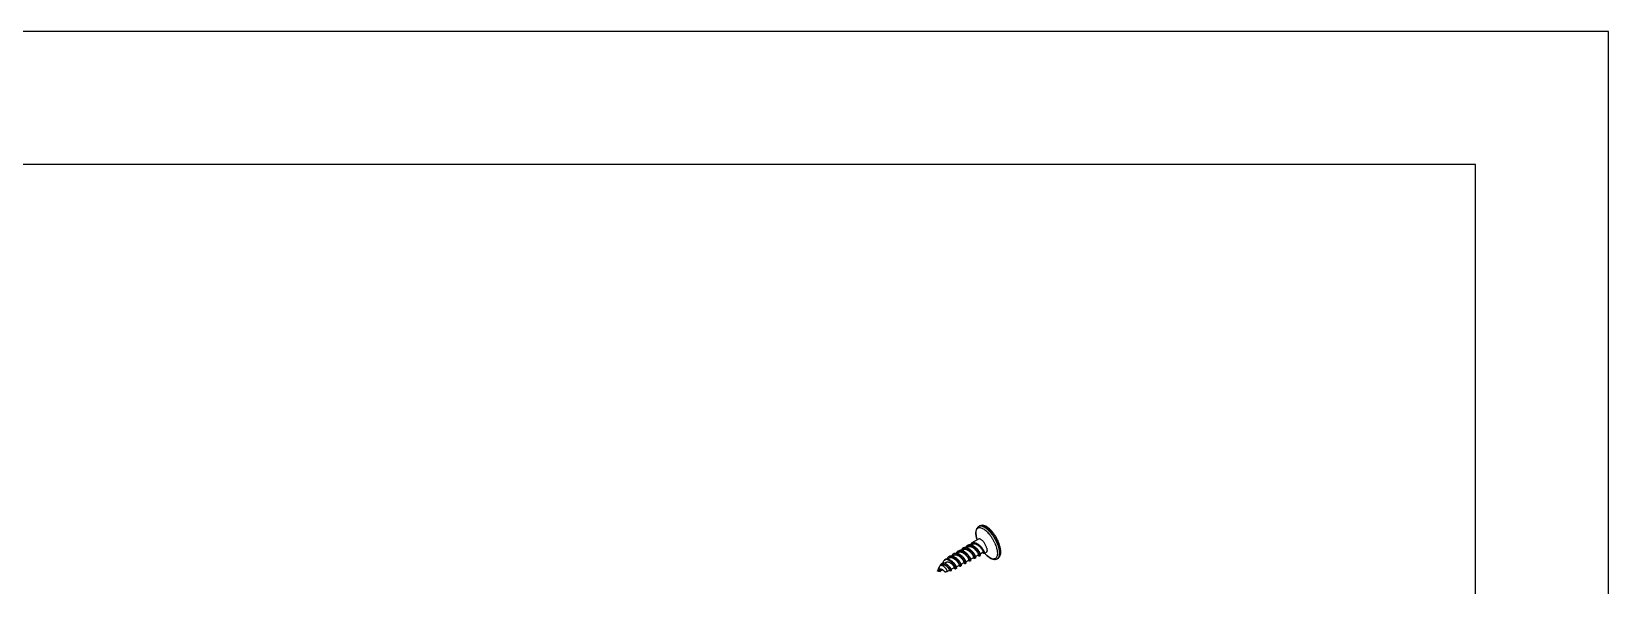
# Model space of a CAD drawing. Header units: millimetres. Extents: x 2693 to 3287, y 268 to 688.
# Drawn here: x 3050 to 3287.1, y 604.5 to 687.8 of the extents above; entities that cross this region are included whole.
import ezdxf

# ---------------------------------------------------------------- set-up
doc = ezdxf.new("R2010")
doc.units = ezdxf.units.MM
doc.layers.add('02___PRT_ALL_AXES', color=7, linetype='Continuous')

msp = doc.modelspace()

# ---------------------------------------------------------------- linework, layer by layer
at = {"color": 7, "linetype": 'Continuous'}
for p, q in [((3190.079, 609.873), (3189.907, 609.775)), ((3190.775, 610.303), (3190.597, 610.203)), ((3190.833, 610.553), (3190.847, 610.555)), ((3191.487, 610.706), (3191.317, 610.61)), ((3191.487, 609.575), (3191.468, 609.597)), ((3192.087, 611.658), (3192.064, 611.751)), ((3192.064, 611.751), (3192.087, 611.658)), ((3192.201, 609.976), (3192.18, 610)), ((3192.64, 609.27), (3193.091, 609.525)), ((3195.528, 610.1), (3195.555, 609.977)), ((3186.55, 607.431), (3186.512, 607.375)), ((3186.55, 607.43), (3186.591, 607.514)), ((3186.772, 607.576), (3186.625, 607.493)), ((3187.01, 607.737), (3187.049, 607.733)), ((3187.484, 607.979), (3187.271, 607.858)), ((3187.958, 608.636), (3187.74, 608.513)), ((3187.802, 607.538), (3187.788, 607.551)), ((3188.024, 608.916), (3187.992, 608.901)), ((3188.275, 606.961), (3188.744, 607.226)), ((3188.67, 609.039), (3188.494, 608.94)), ((3188.591, 607.978), (3188.608, 607.96)), ((3188.687, 607.194), (3188.736, 607.129)), ((3188.736, 607.129), (3188.705, 607.204)), ((3189.039, 607.305), (3189.499, 607.566)), ((3189.367, 609.47), (3189.185, 609.367)), ((3189.304, 608.381), (3189.323, 608.359)), ((3189.751, 607.708), (3190.211, 607.969)), ((3190.029, 608.787), (3190.048, 608.766)), ((3190.483, 608.086), (3190.939, 608.344)), ((3190.762, 609.167), (3190.742, 609.19)), ((3191.195, 608.489), (3191.651, 608.747)), ((3191.928, 608.867), (3192.379, 609.122)), ((3192.31, 609.076), (3191.964, 608.887)), ((3192.31, 609.076), (3192.308, 609.082)), ((3193.027, 609.467), (3192.643, 609.257)), ((3193.027, 609.467), (3193.02, 609.485)), ((3193.635, 609.03), (3193.499, 609.162)), ((3193.771, 608.911), (3193.635, 609.03)), ((3193.9, 608.811), (3193.771, 608.911)), ((3194.072, 608.695), (3193.9, 608.811)), ((3194.127, 608.663), (3194.072, 608.695)), ((3186.228, 606.695), (3186.233, 606.709)), ((3186.228, 606.695), (3186.243, 606.705)), ((3186.241, 606.693), (3186.228, 606.695)), ((3186.343, 606.668), (3186.241, 606.693)), ((3186.566, 606.888), (3186.243, 606.705)), ((3186.357, 606.665), (3186.343, 606.668)), ((3186.615, 606.912), (3186.566, 606.888)), ((3186.632, 606.685), (3186.963, 606.872)), ((3186.929, 606.889), (3187.017, 606.844)), ((3187.282, 606.613), (3187.299, 606.591)), ((3187.679, 606.625), (3187.684, 606.627)), ((3187.684, 606.627), (3188.032, 606.823)), ((3188.28, 606.931), (3188.272, 606.976)), ((3188.774, 607.086), (3188.736, 607.129)), ((3189.067, 607.1), (3189.027, 607.071)), ((3189.067, 607.1), (3189.052, 607.085))]:
    msp.add_line(p, q, dxfattribs=at)
for points in [[(3287.121, 267.843), (3287.121, 687.843), (2693.121, 687.843), (2693.121, 267.843)], [(2713.121, 287.843), (3267.121, 287.843), (3267.121, 667.843), (2713.121, 667.843)]]:
    msp.add_lwpolyline(points, close=True)
for points in [[(3189.039, 607.305), (3189.036, 607.318), (3189.028, 607.349)], [(3189.751, 607.708), (3189.748, 607.719), (3189.74, 607.752)], [(3186.615, 606.912), (3186.664, 606.927), (3186.748, 606.934), (3186.838, 606.921), (3186.929, 606.889)], [(3186.648, 606.64), (3186.655, 606.672), (3186.664, 606.703)], [(3187.017, 606.844), (3187.099, 606.79), (3187.17, 606.732), (3187.226, 606.678), (3187.265, 606.635), (3187.287, 606.607)], [(3188.3, 606.836), (3188.292, 606.873), (3188.28, 606.931)]]:
    msp.add_lwpolyline(points, dxfattribs=at)
for points, start_tangent, end_tangent in [([(3192.428, 613.42), (3192.278, 613.309), (3192.152, 613.153), (3192.055, 612.947), (3191.995, 612.691), (3191.978, 612.399), (3192.002, 612.084), (3192.063, 611.753)], (-0.8703267, -0.4924748), (0.2263882, -0.9740372)), ([(3192.063, 611.753), (3192.003, 612.083), (3191.981, 612.385), (3192, 612.65), (3192.057, 612.87), (3192.153, 613.042), (3192.284, 613.159), (3192.448, 613.221), (3192.64, 613.224), (3192.855, 613.169), (3193.089, 613.057), (3193.335, 612.892), (3193.588, 612.676), (3193.841, 612.416), (3194.088, 612.118), (3194.323, 611.789), (3194.54, 611.437), (3194.734, 611.071), (3194.9, 610.7), (3195.034, 610.333), (3195.133, 609.98)], (-0.2259194, 0.974146), (0.2263882, -0.9740372)), ([(3192.428, 613.42), (3192.527, 613.463)], (0.8708824, 0.4914914), (0.9558739, 0.2937772)), ([(3195.646, 610.268), (3195.541, 610.643), (3195.4, 611.025), (3195.226, 611.405), (3195.025, 611.778), (3194.8, 612.135), (3194.555, 612.468), (3194.295, 612.771), (3194.024, 613.037), (3193.745, 613.259), (3193.463, 613.429), (3193.187, 613.535), (3192.934, 613.573), (3192.715, 613.55), (3192.524, 613.475)], (-0.2263882, 0.9740372), (-0.8703267, -0.4924748)), ([(3192.524, 613.475), (3192.623, 613.517), (3192.635, 613.521)], (0.8708824, 0.4914914), (0.9628953, 0.2698751)), ([(3192.527, 613.463), (3192.711, 613.487), (3192.919, 613.455), (3193.147, 613.368), (3193.39, 613.228)], (0.9558739, 0.2937772), (0.8315829, -0.5554007)), ([(3192.635, 613.521), (3192.807, 613.542), (3193.015, 613.51), (3193.244, 613.423), (3193.486, 613.283), (3193.739, 613.092), (3193.995, 612.856), (3194.248, 612.579), (3194.494, 612.268), (3194.727, 611.929), (3194.942, 611.57), (3195.133, 611.2), (3195.297, 610.826), (3195.43, 610.456), (3195.528, 610.1)], (0.9628953, 0.2698751), (0.2263882, -0.9740372)), ([(3193.39, 613.228), (3193.642, 613.038), (3193.898, 612.801), (3194.152, 612.525), (3194.398, 612.213), (3194.631, 611.875), (3194.845, 611.516), (3195.037, 611.145), (3195.2, 610.771), (3195.333, 610.402), (3195.432, 610.045)], (0.8315829, -0.5554007), (0.2263882, -0.9740372)), ([(3189.055, 609.391), (3189.098, 609.476), (3189.189, 609.593), (3189.28, 609.663)], (0.3889542, 0.9212571), (0.8601659, 0.5100143)), ([(3189.28, 609.663), (3189.302, 609.675), (3189.436, 609.721), (3189.586, 609.73), (3189.749, 609.702), (3189.92, 609.64), (3190.095, 609.546), (3190.267, 609.426), (3190.433, 609.284), (3190.588, 609.128), (3190.728, 608.963), (3190.848, 608.799), (3190.945, 608.641)], (0.8601659, 0.5100143), (0.4921512, -0.8705097)), ([(3190.938, 608.346), (3190.946, 608.352), (3190.946, 608.395), (3190.923, 608.468), (3190.876, 608.567), (3190.805, 608.686), (3190.712, 608.818), (3190.597, 608.956), (3190.465, 609.094), (3190.319, 609.223), (3190.163, 609.336), (3190.003, 609.428), (3189.842, 609.493), (3189.688, 609.526), (3189.543, 609.527), (3189.412, 609.492), (3189.367, 609.47)], (0.8946562, 0.4467552), (-0.8700678, -0.492932)), ([(3190.742, 609.19), (3190.726, 609.208), (3190.572, 609.363), (3190.407, 609.504), (3190.233, 609.626), (3190.056, 609.721), (3189.886, 609.783), (3189.725, 609.811), (3189.573, 609.802), (3189.438, 609.756), (3189.416, 609.743)], (-0.6689062, 0.7433468), (-0.8600181, -0.5102635)), ([(3189.76, 609.806), (3189.804, 609.893), (3189.894, 610.01), (3189.986, 610.081)], (0.3862451, 0.9223962), (0.8600108, 0.5102758)), ([(3189.986, 610.081), (3190.007, 610.093), (3190.143, 610.14), (3190.297, 610.148), (3190.46, 610.119), (3190.632, 610.056), (3190.809, 609.96), (3190.986, 609.836), (3191.152, 609.694), (3191.307, 609.536), (3191.449, 609.368), (3191.571, 609.199), (3191.669, 609.039)], (0.8600108, 0.5102758), (0.4884734, -0.8725788)), ([(3191.651, 608.747), (3191.653, 608.748), (3191.661, 608.778), (3191.647, 608.84), (3191.61, 608.928), (3191.55, 609.038), (3191.466, 609.164), (3191.361, 609.299), (3191.238, 609.436), (3191.099, 609.568), (3190.949, 609.688), (3190.792, 609.79), (3190.632, 609.867), (3190.476, 609.917), (3190.327, 609.934), (3190.19, 609.918), (3190.079, 609.873)], (0.9260205, 0.3774732), (-0.8705952, -0.492)), ([(3191.468, 609.597), (3191.449, 609.617), (3191.294, 609.775), (3191.127, 609.919), (3190.95, 610.043), (3190.772, 610.139), (3190.6, 610.202), (3190.437, 610.231), (3190.283, 610.222), (3190.147, 610.175), (3190.126, 610.163)], (-0.6655899, 0.7463177), (-0.8600149, -0.5102689)), ([(3190.464, 610.227), (3190.504, 610.306), (3190.595, 610.424), (3190.688, 610.496)], (0.3951618, 0.9186116), (0.8600313, 0.5102414)), ([(3190.688, 610.496), (3190.709, 610.508), (3190.833, 610.553)], (0.8600313, 0.5102413), (0.9770377, 0.2130667)), ([(3192.379, 609.122), (3192.381, 609.124), (3192.391, 609.158), (3192.377, 609.225), (3192.338, 609.32), (3192.275, 609.438), (3192.187, 609.572), (3192.077, 609.715), (3191.947, 609.86), (3191.802, 609.998), (3191.645, 610.122), (3191.481, 610.226), (3191.316, 610.304), (3191.155, 610.351), (3191.003, 610.365), (3190.864, 610.342), (3190.775, 610.303)], (0.9313317, 0.364172), (-0.870761, -0.4917066)), ([(3192.18, 610), (3192.162, 610.02), (3192.005, 610.181), (3191.836, 610.326), (3191.657, 610.453), (3191.477, 610.551), (3191.304, 610.615), (3191.138, 610.645), (3190.983, 610.636), (3190.846, 610.589), (3190.825, 610.577)], (-0.663419, 0.7482481), (-0.8600062, -0.5102837)), ([(3190.847, 610.555), (3191, 610.564), (3191.164, 610.535), (3191.339, 610.471), (3191.519, 610.373), (3191.697, 610.248), (3191.864, 610.103), (3192.022, 609.942), (3192.166, 609.77), (3192.289, 609.598), (3192.388, 609.436)], (0.982296, 0.1873355), (0.48491, -0.874564)), ([(3191.168, 610.64), (3191.209, 610.723), (3191.301, 610.842), (3191.394, 610.914)], (0.3907407, 0.9205008), (0.8599991, 0.5102956)), ([(3191.394, 610.914), (3191.416, 610.926), (3191.554, 610.974), (3191.711, 610.982), (3191.877, 610.952), (3192.052, 610.886), (3192.234, 610.787), (3192.414, 610.659), (3192.584, 610.511), (3192.743, 610.348), (3192.887, 610.174), (3193.012, 609.999), (3193.111, 609.834)], (0.8599991, 0.5102956), (0.4814198, -0.8764902)), ([(3193.091, 609.525), (3193.093, 609.526), (3193.103, 609.559), (3193.09, 609.623), (3193.053, 609.716), (3192.992, 609.831), (3192.908, 609.962), (3192.801, 610.103), (3192.674, 610.247), (3192.532, 610.384), (3192.378, 610.51), (3192.217, 610.616), (3192.054, 610.697), (3191.894, 610.749), (3191.741, 610.768), (3191.601, 610.752), (3191.487, 610.706)], (0.9195534, 0.3929651), (-0.8706164, -0.4919624)), ([(3191.812, 609.118), (3191.714, 609.278), (3191.591, 609.448), (3191.487, 609.575)], (-0.4877559, 0.8729801), (-0.6580408, 0.7529823)), ([(3191.908, 608.936), (3191.903, 608.954), (3191.865, 609.048), (3191.803, 609.164), (3191.717, 609.297), (3191.608, 609.439), (3191.487, 609.575)], (-0.2792488, 0.9602188), (-0.6897299, 0.7240667)), ([(3192.62, 609.339), (3192.615, 609.355), (3192.579, 609.447), (3192.518, 609.562), (3192.433, 609.694), (3192.326, 609.835), (3192.201, 609.976)], (-0.2837638, 0.9588942), (-0.6889488, 0.72481)), ([(3192.528, 609.513), (3192.429, 609.675), (3192.305, 609.848), (3192.201, 609.976)], (-0.4842287, 0.8749415), (-0.6552644, 0.7553996)), ([(3193.111, 609.834), (3193.186, 609.684), (3193.235, 609.551), (3193.257, 609.447), (3193.253, 609.376), (3193.229, 609.343)], (0.4814198, -0.8764902), (-0.8565659, -0.5160376)), ([(3195.133, 609.98), (3195.193, 609.648), (3195.215, 609.346), (3195.197, 609.081), (3195.139, 608.861), (3195.043, 608.689), (3194.912, 608.572), (3194.749, 608.511), (3194.557, 608.507), (3194.341, 608.562), (3194.127, 608.663)], (0.2263882, -0.9740372), (-0.871755, 0.489942)), ([(3195.432, 610.045), (3195.494, 609.71), (3195.519, 609.403), (3195.505, 609.131), (3195.453, 608.901), (3195.365, 608.717), (3195.272, 608.609)], (0.2263882, -0.9740372), (-0.7434793, -0.668759)), ([(3195.282, 608.601), (3195.431, 608.713), (3195.557, 608.868), (3195.655, 609.074), (3195.715, 609.33), (3195.732, 609.623), (3195.707, 609.938), (3195.646, 610.268)], (0.8703267, 0.4924748), (-0.2263882, 0.9740372)), ([(3195.555, 609.977), (3195.59, 609.764), (3195.615, 609.457), (3195.601, 609.186), (3195.55, 608.955), (3195.461, 608.771), (3195.338, 608.638), (3195.282, 608.601)], (0.1955078, -0.9807021), (-0.8708824, -0.4914914)), ([(3186.625, 607.493), (3186.564, 607.445), (3186.55, 607.431)], (-0.8698548, -0.4933079), (-0.6457672, -0.7635343)), ([(3186.592, 607.515), (3186.636, 607.577), (3186.718, 607.656), (3186.73, 607.664)], (0.5156332, 0.8568094), (0.8271603, 0.561966)), ([(3187.542, 606.982), (3187.46, 607.091), (3187.363, 607.199), (3187.258, 607.299), (3187.147, 607.385), (3187.031, 607.456), (3186.917, 607.504), (3186.811, 607.527), (3186.716, 607.525), (3186.632, 607.497), (3186.625, 607.493)], (-0.5706302, 0.8212072), (-0.8698548, -0.4933079)), ([(3187.788, 607.551), (3187.771, 607.566), (3187.632, 607.676), (3187.486, 607.769), (3187.34, 607.838), (3187.199, 607.879), (3187.067, 607.892), (3186.945, 607.874), (3186.838, 607.826), (3186.75, 607.751), (3186.711, 607.7)], (-0.7477366, 0.6639955), (-0.5613784, -0.8275592)), ([(3186.73, 607.664), (3186.817, 607.709), (3186.929, 607.735), (3187.01, 607.737)], (0.8271603, 0.561966), (0.998571, -0.0534408)), ([(3188.03, 606.826), (3188.036, 606.831), (3188.028, 606.865), (3188.002, 606.922), (3187.956, 606.998), (3187.891, 607.086), (3187.809, 607.183), (3187.713, 607.28), (3187.605, 607.374), (3187.489, 607.459), (3187.368, 607.531), (3187.246, 607.585), (3187.126, 607.62), (3187.011, 607.633), (3186.905, 607.624), (3186.809, 607.595), (3186.772, 607.576)], (0.8512784, 0.5247143), (-0.8702443, -0.4926204)), ([(3187.197, 608.286), (3187.187, 608.277), (3187.106, 608.165), (3187.048, 608.027), (3187.016, 607.885)], (-0.7098266, -0.7043765), (-0.1549516, -0.9879221)), ([(3187.049, 607.733), (3187.054, 607.733), (3187.19, 607.702), (3187.33, 607.643), (3187.469, 607.563), (3187.602, 607.465), (3187.729, 607.352), (3187.843, 607.231), (3187.94, 607.111)], (0.9930497, -0.1176959), (0.595938, -0.8030304)), ([(3187.34, 608.382), (3187.291, 608.358), (3187.197, 608.286)], (-0.9244985, -0.3811857), (-0.7098266, -0.7043765)), ([(3187.329, 608.412), (3187.408, 608.469), (3187.531, 608.515), (3187.671, 608.525), (3187.824, 608.499), (3187.986, 608.44), (3188.151, 608.351), (3188.315, 608.235), (3188.472, 608.099), (3188.591, 607.978)], (0.7409494, 0.6715609), (0.6797224, -0.7334695)), ([(3188.911, 607.013), (3188.925, 607.024), (3188.936, 607.075), (3188.924, 607.157), (3188.886, 607.267), (3188.822, 607.399), (3188.735, 607.545), (3188.625, 607.7), (3188.496, 607.855), (3188.351, 608.003), (3188.195, 608.137), (3188.032, 608.25), (3187.867, 608.337), (3187.706, 608.394), (3187.554, 608.417), (3187.414, 608.405), (3187.34, 608.382)], (0.8965075, 0.4430285), (-0.9244985, -0.3811857)), ([(3188.742, 607.229), (3188.748, 607.236), (3188.738, 607.274), (3188.708, 607.336), (3188.656, 607.417), (3188.586, 607.511), (3188.497, 607.611), (3188.394, 607.712), (3188.28, 607.806), (3188.158, 607.89), (3188.032, 607.957), (3187.906, 608.005), (3187.785, 608.031), (3187.67, 608.034), (3187.565, 608.014), (3187.484, 607.979)], (0.7731949, 0.6341684), (-0.8705309, -0.4921137)), ([(3187.863, 608.821), (3187.854, 608.815), (3187.755, 608.725), (3187.677, 608.605), (3187.642, 608.524)], (-0.8416019, -0.5400984), (-0.3396511, -0.9405515)), ([(3188.123, 607.177), (3188.023, 607.307), (3187.904, 607.44), (3187.802, 607.538)], (-0.5766541, 0.8169884), (-0.7415851, 0.6708589)), ([(3188.275, 606.976), (3188.265, 607.002), (3188.236, 607.062), (3188.187, 607.141), (3188.119, 607.232), (3188.034, 607.33), (3187.935, 607.429), (3187.823, 607.524), (3187.803, 607.539)], (-0.0615347, 0.9981049), (-0.7990247, 0.6012981)), ([(3188.258, 608.886), (3188.109, 608.897), (3187.973, 608.873), (3187.863, 608.821)], (-0.9849523, 0.1728261), (-0.8416019, -0.5400984)), ([(3189.498, 607.567), (3189.507, 607.583), (3189.498, 607.634), (3189.467, 607.712), (3189.412, 607.813), (3189.335, 607.932), (3189.236, 608.061), (3189.118, 608.194), (3188.984, 608.323), (3188.837, 608.442), (3188.684, 608.544), (3188.527, 608.623), (3188.372, 608.676), (3188.224, 608.697), (3188.086, 608.685), (3187.964, 608.64), (3187.958, 608.636)], (0.729927, 0.6835251), (-0.8701382, -0.4928078)), ([(3188.008, 608.91), (3188.09, 608.949), (3188.233, 608.977), (3188.391, 608.968), (3188.559, 608.922), (3188.733, 608.843), (3188.907, 608.734), (3189.077, 608.602), (3189.237, 608.451), (3189.304, 608.381)], (0.8610421, 0.5085337), (0.674613, -0.7381716)), ([(3188.258, 608.886), (3188.172, 608.918), (3188.093, 608.928), (3188.024, 608.916)], (-0.906029, 0.4232156), (-0.9418619, -0.3360003)), ([(3188.301, 606.837), (3188.293, 606.861), (3188.258, 606.949), (3188.201, 607.057), (3188.123, 607.177)], (-0.2351133, 0.971968), (-0.5766541, 0.8169884)), ([(3188.258, 608.886), (3188.425, 608.84), (3188.598, 608.761), (3188.775, 608.651), (3188.946, 608.516), (3189.104, 608.367), (3189.248, 608.207), (3189.376, 608.041), (3189.482, 607.881), (3189.561, 607.736), (3189.616, 607.609), (3189.645, 607.506), (3189.649, 607.434), (3189.629, 607.397), (3189.627, 607.396)], (0.9849523, -0.1728261), (-0.893965, -0.4481367)), ([(3188.577, 609.247), (3188.489, 609.18), (3188.399, 609.066), (3188.352, 608.971)], (-0.8601572, -0.510029), (-0.382105, -0.9241189)), ([(3190.226, 608.244), (3190.129, 608.399), (3190.01, 608.561), (3189.873, 608.722), (3189.72, 608.876), (3189.556, 609.015), (3189.385, 609.133), (3189.213, 609.225), (3189.044, 609.287), (3188.883, 609.314), (3188.734, 609.306), (3188.602, 609.261), (3188.577, 609.247)], (-0.4959082, 0.8683749), (-0.8601572, -0.510029)), ([(3188.608, 607.96), (3188.619, 607.948), (3188.75, 607.791), (3188.861, 607.634), (3188.951, 607.485), (3189.017, 607.351), (3189.054, 607.251)], (0.6729131, -0.7397216), (0.2930417, -0.9560997)), ([(3189.028, 607.349), (3189.007, 607.411), (3188.961, 607.504), (3188.893, 607.616), (3188.802, 607.741), (3188.692, 607.872), (3188.609, 607.96)], (-0.2923741, 0.956304), (-0.7064053, 0.7078076)), ([(3190.211, 607.969), (3190.213, 607.97), (3190.219, 607.998), (3190.204, 608.056), (3190.167, 608.14), (3190.107, 608.245), (3190.025, 608.365), (3189.922, 608.495), (3189.801, 608.626), (3189.666, 608.752), (3189.519, 608.867), (3189.366, 608.964), (3189.211, 609.038), (3189.059, 609.084), (3188.913, 609.1), (3188.78, 609.084), (3188.67, 609.039)], (0.9341003, 0.3570106), (-0.8705747, -0.4920363)), ([(3188.717, 609.33), (3188.84, 609.381), (3188.989, 609.398), (3189.152, 609.378), (3189.325, 609.321), (3189.501, 609.231), (3189.677, 609.112), (3189.846, 608.972), (3190.005, 608.815), (3190.029, 608.787)], (0.8609075, 0.5087615), (0.6712054, -0.7412714)), ([(3189.054, 607.251), (3189.058, 607.239), (3189.074, 607.154), (3189.067, 607.1)], (0.2930417, -0.9560997), (-0.4616942, -0.8870392)), ([(3189.323, 608.359), (3189.383, 608.29), (3189.511, 608.126), (3189.616, 607.967), (3189.698, 607.819), (3189.754, 607.69), (3189.768, 607.648)], (0.6667445, -0.7452864), (0.2918015, -0.9564789)), ([(3189.741, 607.752), (3189.729, 607.787), (3189.692, 607.871), (3189.632, 607.976), (3189.55, 608.097), (3189.447, 608.226), (3189.327, 608.357)], (-0.2177615, 0.976002), (-0.7038065, 0.7103917)), ([(3189.627, 607.396), (3189.589, 607.396), (3189.53, 607.433), (3189.457, 607.508), (3189.438, 607.531)], (-0.893965, -0.4481367), (-0.61996, 0.7846334)), ([(3189.768, 607.648), (3189.784, 607.586), (3189.789, 607.513), (3189.77, 607.473), (3189.767, 607.471)], (0.2918015, -0.9564789), (-0.9041662, -0.4271808)), ([(3190.048, 608.766), (3190.147, 608.649), (3190.27, 608.483), (3190.369, 608.323)], (0.6637987, -0.7479113), (0.4951515, -0.8688066)), ([(3190.468, 608.141), (3190.455, 608.183), (3190.413, 608.276), (3190.348, 608.391), (3190.259, 608.52), (3190.15, 608.656), (3190.049, 608.767)], (-0.2368385, 0.971549), (-0.697509, 0.716576)), ([(3190.349, 607.786), (3190.346, 607.785), (3190.301, 607.789), (3190.239, 607.831), (3190.166, 607.909), (3190.147, 607.932)], (-0.8489669, -0.5284461), (-0.614528, 0.788895)), ([(3190.226, 608.244), (3190.299, 608.103), (3190.348, 607.979), (3190.371, 607.882), (3190.37, 607.816), (3190.349, 607.786)], (0.4959082, -0.8683749), (-0.8489669, -0.5284461)), ([(3190.493, 608.052), (3190.491, 608.058), (3190.442, 608.182), (3190.369, 608.323)], (-0.292504, 0.9562643), (-0.4951515, 0.8688066)), ([(3190.492, 607.864), (3190.513, 607.894), (3190.515, 607.96), (3190.493, 608.052)], (0.8518137, 0.5238448), (-0.292504, 0.9562643)), ([(3191.085, 608.718), (3190.988, 608.875), (3190.867, 609.042), (3190.762, 609.167)], (-0.4914331, 0.8709153), (-0.660915, 0.7504607)), ([(3191.181, 608.545), (3191.172, 608.571), (3191.135, 608.659), (3191.075, 608.769), (3190.991, 608.895), (3190.887, 609.03), (3190.763, 609.168)], (-0.2552977, 0.9668625), (-0.6965117, 0.7175454)), ([(3191.067, 608.174), (3191.064, 608.173), (3191.018, 608.176), (3190.955, 608.218), (3190.88, 608.297), (3190.872, 608.306)], (-0.8512239, -0.5248026), (-0.6337412, 0.7735452)), ([(3190.945, 608.641), (3191.019, 608.496), (3191.068, 608.371), (3191.091, 608.273), (3191.089, 608.205), (3191.067, 608.174)], (0.4921512, -0.8705097), (-0.8512239, -0.5248026)), ([(3191.207, 608.45), (3191.159, 608.573), (3191.085, 608.718)], (-0.2974672, 0.954732), (-0.4914331, 0.8709153)), ([(3191.206, 608.25), (3191.228, 608.281), (3191.231, 608.348), (3191.208, 608.447), (3191.207, 608.45)], (0.8519847, 0.5235667), (-0.2974672, 0.954732)), ([(3191.789, 608.564), (3191.786, 608.563), (3191.738, 608.566), (3191.673, 608.609), (3191.597, 608.688), (3191.581, 608.707)], (-0.853138, -0.5216854), (-0.6280528, 0.7781708)), ([(3191.669, 609.039), (3191.743, 608.893), (3191.792, 608.765), (3191.814, 608.664), (3191.811, 608.596), (3191.789, 608.564)], (0.4884734, -0.8725788), (-0.853138, -0.5216854)), ([(3191.932, 608.854), (3191.886, 608.972), (3191.812, 609.118)], (-0.3023412, 0.9531998), (-0.4877559, 0.8729801)), ([(3191.932, 608.642), (3191.955, 608.674), (3191.958, 608.743), (3191.935, 608.844), (3191.932, 608.854)], (0.8550215, 0.5185925), (-0.3023413, 0.9531998)), ([(3192.506, 608.953), (3192.49, 608.947), (3192.442, 608.96), (3192.381, 609.003), (3192.31, 609.076)], (-0.875129, -0.4838897), (-0.6486443, 0.7610917)), ([(3192.388, 609.436), (3192.455, 609.303), (3192.503, 609.184), (3192.529, 609.086), (3192.535, 609.012), (3192.521, 608.966), (3192.506, 608.953)], (0.48491, -0.874564), (-0.875129, -0.4838896)), ([(3192.645, 609.252), (3192.602, 609.364), (3192.528, 609.513)], (-0.307036, 0.9516979), (-0.4842287, 0.8749415)), ([(3192.646, 609.028), (3192.67, 609.061), (3192.674, 609.13), (3192.651, 609.233), (3192.645, 609.252)], (0.8556556, 0.5175457), (-0.307036, 0.9516979)), ([(3193.229, 609.343), (3193.225, 609.341), (3193.175, 609.344), (3193.107, 609.386), (3193.027, 609.467)], (-0.8565659, -0.5160376), (-0.6526883, 0.7576265)), ([(3193.499, 609.162), (3193.685, 608.985), (3193.964, 608.762), (3194.247, 608.593), (3194.523, 608.486), (3194.775, 608.448), (3194.995, 608.471), (3195.185, 608.547)], (0.7015418, -0.7126283), (0.8703267, 0.4924748)), ([(3195.272, 608.609), (3195.242, 608.584), (3195.185, 608.547)], (-0.7434793, -0.668759), (-0.8708824, -0.4914915)), ([(3186.233, 606.709), (3186.254, 606.765), (3186.291, 606.836), (3186.34, 606.901), (3186.399, 606.954), (3186.471, 606.992), (3186.556, 607.013), (3186.65, 607.014), (3186.748, 606.996), (3186.849, 606.959), (3186.949, 606.908), (3187.04, 606.848)], (0.322922, 0.9464256), (0.8069563, -0.5906112)), ([(3186.243, 606.705), (3186.261, 606.714), (3186.298, 606.722), (3186.339, 606.721), (3186.382, 606.712), (3186.424, 606.696), (3186.462, 606.676)], (0.8704353, 0.4922828), (0.8663808, -0.4993839)), ([(3186.632, 606.685), (3186.601, 606.674), (3186.562, 606.67), (3186.515, 606.672), (3186.462, 606.676)], (-0.8691591, -0.4945325), (-0.9967607, 0.0804247)), ([(3186.617, 606.62), (3186.577, 606.631), (3186.525, 606.652), (3186.462, 606.676)], (-0.9967233, 0.080887), (-0.9487988, 0.3158809)), ([(3186.648, 606.64), (3186.64, 606.624), (3186.617, 606.62)], (-0.1988044, -0.9800392), (-0.9967233, 0.080887)), ([(3187.04, 606.848), (3187.124, 606.78), (3187.195, 606.713), (3187.248, 606.655), (3187.282, 606.613)], (0.8069563, -0.5906112), (0.6138315, -0.7894371)), ([(3187.69, 606.633), (3187.695, 606.665), (3187.682, 606.72), (3187.653, 606.794), (3187.605, 606.883), (3187.542, 606.982)], (0.6815945, 0.7317301), (-0.5706302, 0.8212072)), ([(3187.94, 607.111), (3188.018, 606.997), (3188.075, 606.894), (3188.111, 606.809), (3188.125, 606.75), (3188.118, 606.716), (3188.109, 606.712)], (0.595938, -0.8030304), (-0.9810396, -0.1938073)), ([(3188.109, 606.712), (3188.091, 606.713), (3188.048, 606.742), (3187.993, 606.802)], (-0.9810396, -0.1938073), (-0.6269369, 0.77907)), ([(3188.29, 606.763), (3188.297, 606.766), (3188.306, 606.799), (3188.301, 606.837)], (0.9788103, 0.2047693), (-0.2351133, 0.971968)), ([(3188.774, 607.086), (3188.841, 607.029), (3188.893, 607.008), (3188.911, 607.013)], (0.6933167, -0.720633), (0.8965075, 0.4430285))]:
    msp.add_spline(points, degree=3, dxfattribs=dict(at, start_tangent=start_tangent, end_tangent=end_tangent))
at = {"layer": '02___PRT_ALL_AXES', "color": 7, "linetype": 'Continuous'}
for p, q in [((3192.524, 613.475), (3192.428, 613.42)), ((3189.416, 609.744), (3189.28, 609.663)), ((3190.126, 610.164), (3189.986, 610.081)), ((3190.825, 610.577), (3190.688, 610.496)), ((3192.384, 611.5), (3191.394, 610.914)), ((3192.087, 611.658), (3192.161, 611.368)), ((3186.711, 607.7), (3186.591, 607.514)), ((3187.329, 608.412), (3187.197, 608.286)), ((3187.992, 608.901), (3187.863, 608.821)), ((3188.008, 608.91), (3187.992, 608.901)), ((3188.717, 609.33), (3188.577, 609.247)), ((3189.767, 607.471), (3189.627, 607.396)), ((3190.492, 607.863), (3190.349, 607.786)), ((3191.206, 608.249), (3191.067, 608.174)), ((3191.932, 608.642), (3191.789, 608.564)), ((3192.646, 609.028), (3192.507, 608.952)), ((3193.517, 609.498), (3193.229, 609.342)), ((3193.499, 609.162), (3193.289, 609.375)), ((3195.282, 608.601), (3195.185, 608.547)), ((3186.232, 606.709), (3186.228, 606.695)), ((3186.343, 606.668), (3186.357, 606.665)), ((3186.357, 606.665), (3186.617, 606.62)), ((3188.109, 606.711), (3188.29, 606.762)), ((3188.912, 607.012), (3189.027, 607.071)), ((3189.052, 607.085), (3189.027, 607.071))]:
    msp.add_line(p, q, dxfattribs=at)
for points, start_tangent, end_tangent in [([(3193.621, 610.115), (3193.565, 610.309), (3193.485, 610.51), (3193.385, 610.71), (3193.269, 610.902), (3193.14, 611.079), (3193.004, 611.234), (3192.866, 611.361), (3192.732, 611.454), (3192.606, 611.511), (3192.493, 611.529), (3192.399, 611.508), (3192.384, 611.5)], (-0.2263882, 0.9740372), (-0.858257, -0.5132201)), ([(3193.621, 610.115), (3193.651, 609.937), (3193.655, 609.78), (3193.632, 609.651), (3193.582, 609.554), (3193.517, 609.498)], (0.2263882, -0.9740372), (-0.8779288, -0.4787912)), ([(3186.512, 607.375), (3186.451, 607.257), (3186.321, 606.963), (3186.232, 606.709)], (-0.4764872, -0.8791814), (-0.2913287, -0.956623)), ([(3187.299, 606.589), (3187.584, 606.612), (3187.679, 606.625)], (0.9989841, 0.0450631), (0.9898702, 0.1419754))]:
    msp.add_spline(points, degree=3, dxfattribs=dict(at, start_tangent=start_tangent, end_tangent=end_tangent))

doc.saveas('drawing.dxf')
